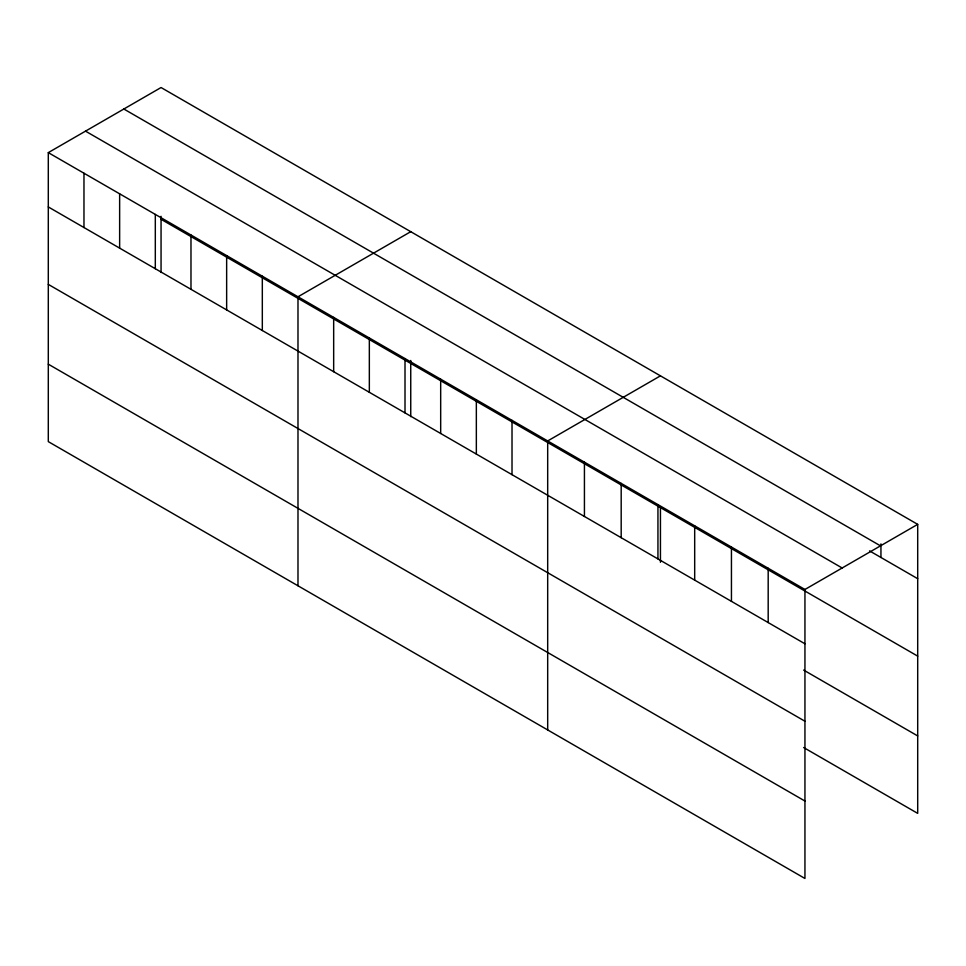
<?xml version="1.0" encoding="UTF-8"?>
<svg xmlns="http://www.w3.org/2000/svg" width="966" height="966" viewBox="0 0 966 966"><rect width="100%" height="100%" fill="white"/><g stroke="black" fill="none" stroke-linecap="round" stroke-linejoin="round"><path stroke-width="1.45" d="M48.3 152.628L804.944 589.477L804.944 878.468L48.3 441.631L48.3 152.628L161.056 87.532L917.7 524.369L917.7 813.372L803.64 747.527M410.743 231.683L297.987 296.791L297.987 585.782M660.442 375.846L547.686 440.943L547.686 729.946M804.944 589.477L917.7 524.369M123.841 109.013L880.485 545.85M869.545 550.886L917.7 578.694M85.515 131.147L842.159 567.984M161.056 219.294L917.7 656.131M48.3 206.941L804.944 643.791M803.64 670.078L917.7 735.923M48.3 284.39L804.944 721.24M48.3 364.182L804.944 801.031M880.944 543.894L880.944 557.479M768.187 568.25L768.187 622.575M731.443 547.034L731.443 601.359M694.687 525.818L694.687 580.131M660.442 507.609L660.442 562.284M657.943 504.602L657.943 558.916M621.186 483.386L621.186 537.7M584.43 462.159L584.43 516.484M512.016 420.355L512.016 474.668M476.347 399.755L476.347 454.08M440.677 379.167L440.677 433.48M410.743 360.475L410.743 416.648M405.008 358.567L405.008 412.893M369.338 337.979L369.338 392.293M333.668 317.379L333.668 371.705M262.317 276.191L262.317 330.517M226.648 255.604L226.648 309.917M190.978 235.004L190.978 289.317M161.056 216.312L161.056 272.484M155.309 214.416L155.309 268.729M119.639 193.816L119.639 248.129M83.97 173.228L83.97 227.541"/></g></svg>
